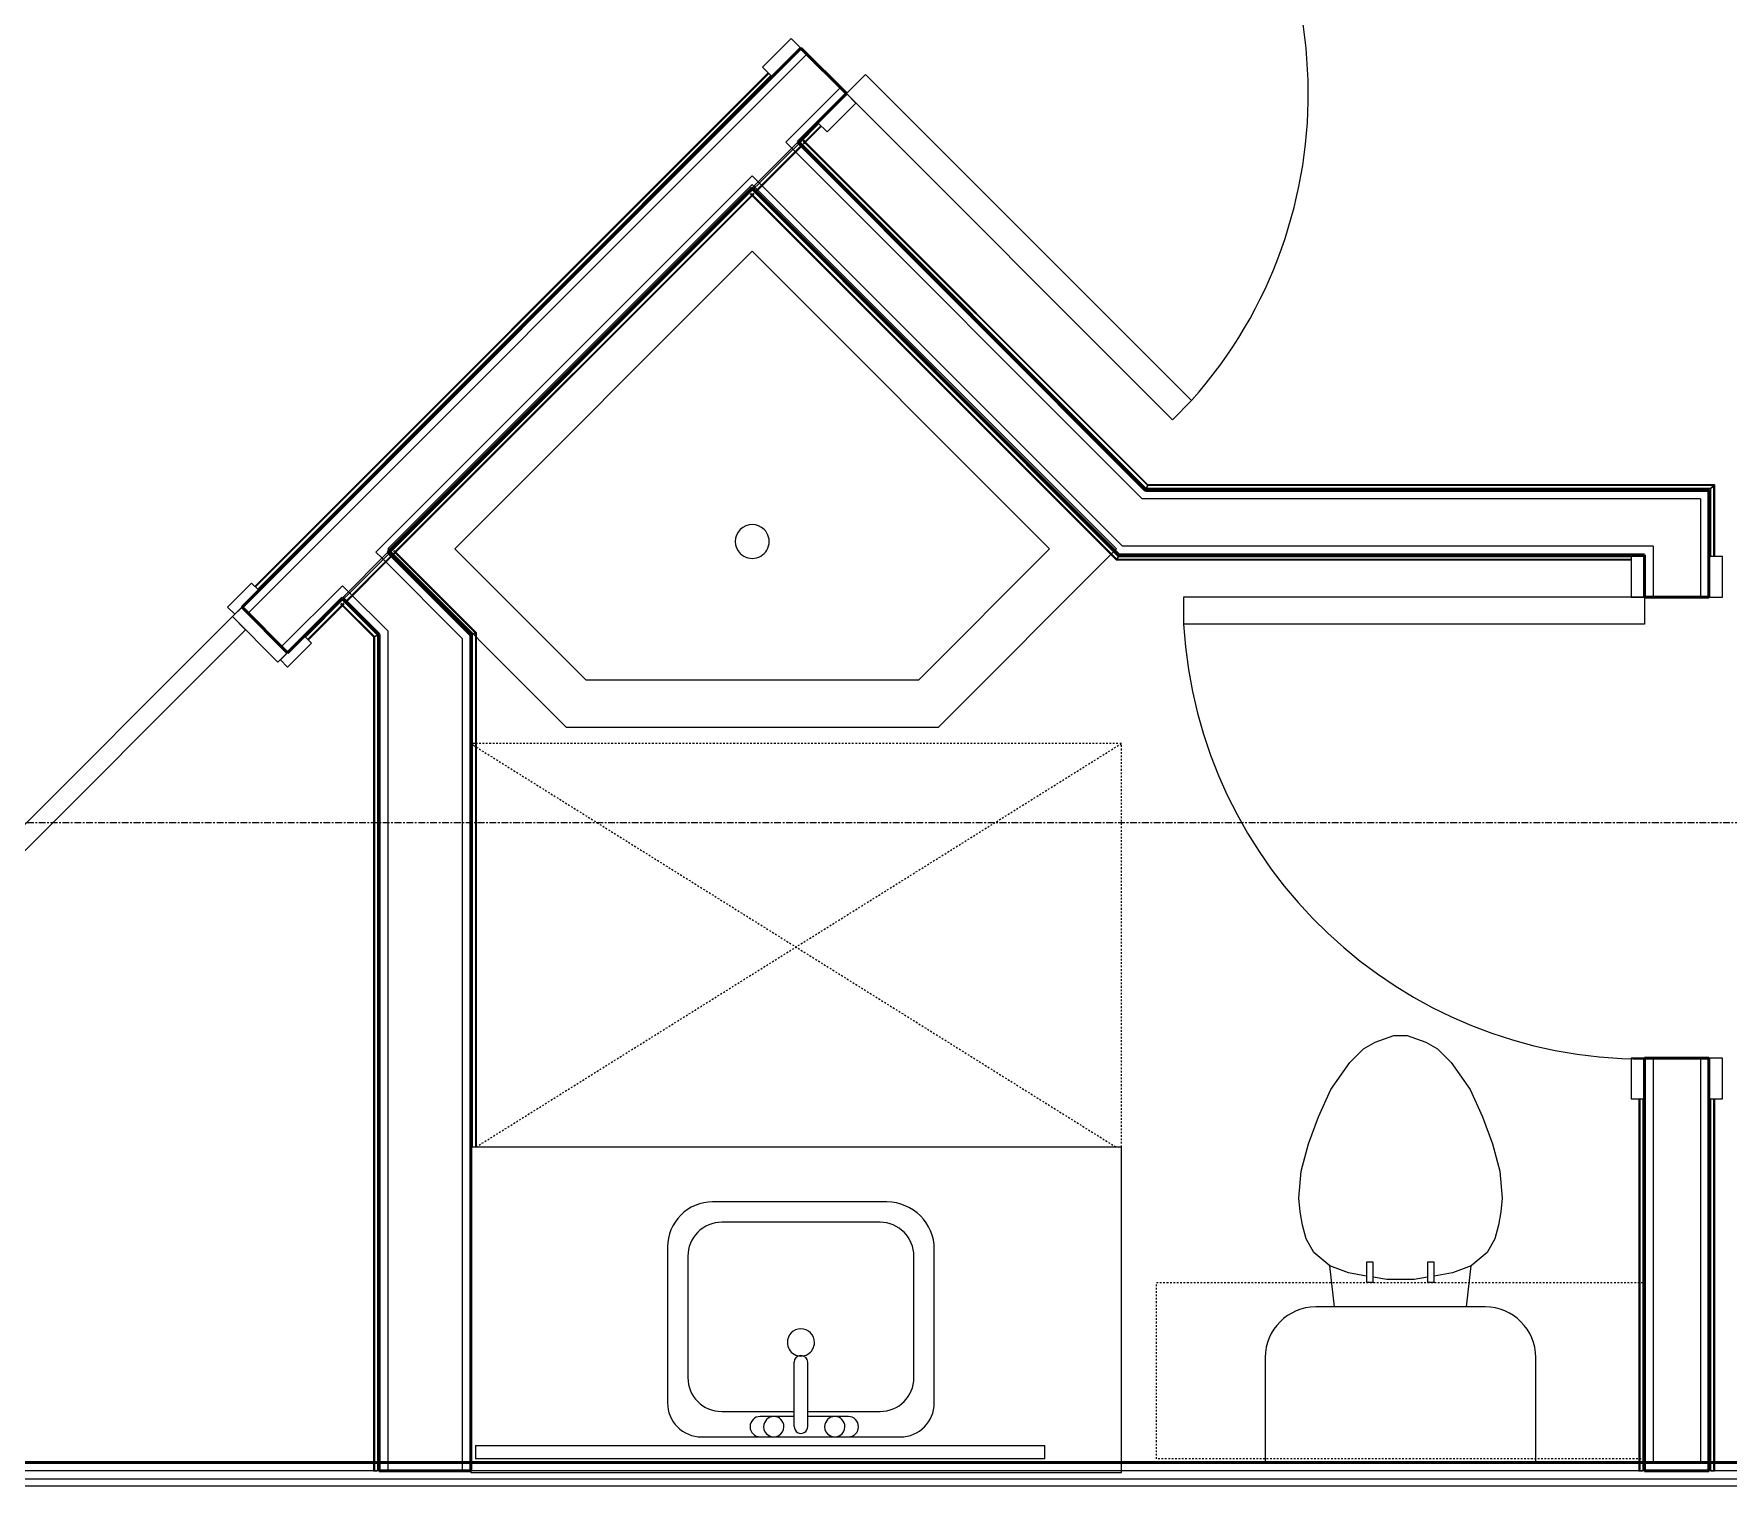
# Model space of a CAD drawing. Header units: inches. Extents: x -4218 to -1830, y 9767 to 12426.
# Drawn here: x -2391.1 to -2266.1, y 10418.3 to 10525.4 of the extents above; entities that cross this region are included whole.
import ezdxf

# ---------------------------------------------------------------- set-up
doc = ezdxf.new("R2010")
doc.units = ezdxf.units.IN
doc.header["$MEASUREMENT"] = 0
doc.linetypes.add('Dash', pattern=[0.25, 0.125, -0.125])
doc.linetypes.add('Grid Line 1_2_', pattern=[0.875, 0.5, -0.125, 0.125, -0.125])
for name, color, linetype, lineweight in [('0-1', 7, 'Continuous', 5), ('0-2', 253, 'Continuous', 9), ('A-DOOR-1', 7, 'Continuous', 9), ('A-DOOR-2', 50, 'Continuous', 20), ('A-DOOR-FRAM-1', 50, 'Continuous', 20), ('A-GENM-HDLN-1', 7, 'Dash', 9), ('A-GENM-HDLN-2', 252, 'Dash', 9), ('A-GENM-HDLN-3', 253, 'Dash', 9), ('A-WALL-1', 250, 'Continuous', 50), ('A-WALL-2', 10, 'Continuous', 13), ('A-WALL-3', 254, 'Continuous', 9), ('A-WALL-4', 253, 'Continuous', 9), ('A-WALL-5', 252, 'Continuous', 9), ('A-WALL-6', 7, 'Continuous', 9), ('I-WALL-1', 250, 'Continuous', 50), ('I-WALL-2', 254, 'Continuous', 9), ('I-WALL-3', 253, 'Continuous', 9), ('I-WALL-4', 252, 'Continuous', 9), ('P-SANR-FIXT-1', 7, 'Continuous', 9), ('P-SANR-FIXT-3', 252, 'Continuous', 9), ('Q-CASE-1', 252, 'Continuous', 9), ('Q-CASE-2', 7, 'Continuous', 9), ('Q-CASE-3', 253, 'Continuous', 9), ('Q-CASE-4', 7, 'Dash', 9), ('S-GRID-1', 1, 'Grid Line 1_2_', 9)]:
    doc.layers.add(name, color=color, linetype=linetype, lineweight=lineweight)

# ---------------------------------------------------------------- blocks, each defined once
blk = doc.blocks.new('Basic Wall _ INT - W4BØF - _5_8 GYP - 2X4 WOOD_BATT_ - 5_8 GYP_ - ___-2694539-BACKGROUND - 3RD FLOOR')
at = {"layer": 'A-WALL-3'}
for p, q in [((-2272.66, 10419.41), (-2272.6, 10419.41)), ((-2272.6, 10419.41), (-2272.45, 10419.41)), ((-2272.45, 10419.41), (-2272.39, 10419.41)), ((-2272.27, 10419.41), (-2272.25, 10419.41))]:
    blk.add_line(p, q, dxfattribs=at)
at = {"layer": 'A-WALL-4'}
for p, q in [((-2272.25, 10486.96), (-2272.27, 10486.94)), ((-2272.25, 10446.84), (-2272.25, 10449.84)), ((-2272.37, 10419.41), (-2272.66, 10419.41)), ((-2272.6, 10420.04), (-2272.6, 10419.41)), ((-2272.29, 10419.41), (-2272.37, 10419.41)), ((-2272.25, 10419.41), (-2272.29, 10419.41)), ((-2272.25, 10419.41), (-2272.25, 10420.04))]:
    blk.add_line(p, q, dxfattribs=at)
at = {"layer": 'A-WALL-5'}
for p, q in [((-2272.25, 10486.84), (-2272.25, 10486.96)), ((-2272.6, 10446.84), (-2272.6, 10420.04)), ((-2272.25, 10420.04), (-2272.25, 10446.84)), ((-2272.66, 10420.04), (-2272.66, 10419.41)), ((-2272.37, 10420.04), (-2272.37, 10419.41))]:
    blk.add_line(p, q, dxfattribs=at)
at = {"layer": 'A-WALL-6'}
for p, q in [((-2272.66, 10446.84), (-2272.66, 10420.04)), ((-2272.37, 10446.84), (-2272.37, 10420.04))]:
    blk.add_line(p, q, dxfattribs=at)
at = {"layer": 'A-WALL-6', "flags": 128}
blk.add_lwpolyline([(-2272.37, 10486.84), (-2272.36, 10486.85), (-2272.35, 10486.86), (-2272.33, 10486.88), (-2272.31, 10486.9), (-2272.29, 10486.92)], dxfattribs=at)
blk = doc.blocks.new('Basic Wall _ INT - W4BØF - _5_8 GYP - 2X4 WOOD_BATT_ - 5_8 GYP_ - ___-2694540-BACKGROUND - 3RD FLOOR')
at = {"layer": 'A-WALL-3'}
for p, q in [((-2267.5, 10419.41), (-2267.47, 10419.41)), ((-2267.36, 10419.41), (-2267.29, 10419.41)), ((-2267.29, 10419.41), (-2267.15, 10419.41)), ((-2267.15, 10419.41), (-2267.08, 10419.41))]:
    blk.add_line(p, q, dxfattribs=at)
at = {"layer": 'A-WALL-4'}
for p, q in [((-2267.29, 10491.91), (-2267.36, 10491.85)), ((-2267.15, 10492.06), (-2267.29, 10491.92)), ((-2267.08, 10492.12), (-2267.15, 10492.06)), ((-2267.47, 10491.73), (-2267.5, 10491.71)), ((-2267.5, 10446.84), (-2267.5, 10449.84)), ((-2267.5, 10419.41), (-2267.5, 10420.04)), ((-2267.45, 10419.41), (-2267.5, 10419.41)), ((-2267.37, 10419.41), (-2267.45, 10419.41)), ((-2267.08, 10419.41), (-2267.37, 10419.41)), ((-2267.15, 10420.04), (-2267.15, 10419.41))]:
    blk.add_line(p, q, dxfattribs=at)
at = {"layer": 'A-WALL-5'}
for p, q in [((-2267.15, 10492.06), (-2267.15, 10486.84)), ((-2267.5, 10486.84), (-2267.5, 10491.71)), ((-2267.5, 10420.04), (-2267.5, 10446.84)), ((-2267.15, 10446.84), (-2267.15, 10420.04)), ((-2267.37, 10419.41), (-2267.37, 10420.04)), ((-2267.08, 10420.04), (-2267.08, 10419.41))]:
    blk.add_line(p, q, dxfattribs=at)
at = {"layer": 'A-WALL-6'}
for p, q in [((-2267.37, 10486.84), (-2267.37, 10491.84)), ((-2267.08, 10492.12), (-2267.08, 10486.84)), ((-2267.37, 10420.04), (-2267.37, 10446.84)), ((-2267.08, 10446.84), (-2267.08, 10420.04))]:
    blk.add_line(p, q, dxfattribs=at)
at = {"layer": 'A-WALL-6', "flags": 128}
for points in [[(-2267.45, 10491.75), (-2267.43, 10491.78), (-2267.41, 10491.79), (-2267.4, 10491.81), (-2267.38, 10491.83), (-2267.37, 10491.83), (-2267.37, 10491.84)], [(-2267.37, 10491.84), (-2267.35, 10491.86), (-2267.29, 10491.91), (-2267.2, 10492.01), (-2267.08, 10492.12)]]:
    blk.add_lwpolyline(points, dxfattribs=at)
blk = doc.blocks.new('Basic Wall _ INT - W6BØF - _5_8 GYP - 2X6 WOOD_BATT_ - 5_8 GYP_ - ___-2696567-BACKGROUND - 3RD FLOOR')
at = {"layer": 'A-WALL-3'}
for p, q in [((-2366, 10419.41), (-2365.94, 10419.41)), ((-2365.94, 10419.41), (-2365.79, 10419.41)), ((-2365.79, 10419.41), (-2365.73, 10419.41)), ((-2365.61, 10419.41), (-2365.59, 10419.41))]:
    blk.add_line(p, q, dxfattribs=at)
at = {"layer": 'A-WALL-4'}
for p, q in [((-2365.94, 10480.93), (-2366, 10480.91)), ((-2365.79, 10480.99), (-2365.94, 10480.93)), ((-2365.73, 10481.02), (-2365.79, 10480.99)), ((-2365.59, 10481.08), (-2365.61, 10481.07)), ((-2365.71, 10419.41), (-2366, 10419.41)), ((-2365.94, 10420.04), (-2365.94, 10419.41)), ((-2365.63, 10419.41), (-2365.71, 10419.41)), ((-2365.59, 10419.41), (-2365.63, 10419.41)), ((-2365.59, 10419.41), (-2365.59, 10420.04))]:
    blk.add_line(p, q, dxfattribs=at)
at = {"layer": 'A-WALL-5'}
for p, q in [((-2365.94, 10480.93), (-2365.94, 10420.04)), ((-2365.59, 10420.04), (-2365.59, 10481.08)), ((-2366, 10420.04), (-2366, 10419.41)), ((-2365.71, 10420.04), (-2365.71, 10419.41))]:
    blk.add_line(p, q, dxfattribs=at)
at = {"layer": 'A-WALL-6'}
for p, q in [((-2366, 10480.91), (-2366, 10420.04)), ((-2365.71, 10481.03), (-2365.71, 10420.04)), ((-2365.63, 10481.06), (-2365.59, 10481.08))]:
    blk.add_line(p, q, dxfattribs=at)
at = {"layer": 'A-WALL-6', "flags": 128}
for points in [[(-2366, 10480.91), (-2365.88, 10480.95), (-2365.79, 10480.99), (-2365.73, 10481.02), (-2365.71, 10481.03)], [(-2365.71, 10481.03), (-2365.71, 10481.03), (-2365.7, 10481.03), (-2365.69, 10481.04), (-2365.67, 10481.04), (-2365.65, 10481.05), (-2365.63, 10481.06)]]:
    blk.add_lwpolyline(points, dxfattribs=at)
blk = doc.blocks.new('Basic Wall _ INT - W6BØF - _5_8 GYP - 2X6 WOOD_BATT_ - 5_8 GYP_ - ___-2696568-BACKGROUND - 3RD FLOOR')
at = {"layer": 'A-WALL-4'}
for p, q in [((-2358.82, 10481.05), (-2358.84, 10481.04)), ((-2358.64, 10481.13), (-2358.7, 10481.1)), ((-2358.49, 10481.19), (-2358.63, 10481.13)), ((-2358.43, 10481.22), (-2358.49, 10481.19))]:
    blk.add_line(p, q, dxfattribs=at)
at = {"layer": 'A-WALL-5'}
for p, q in [((-2358.84, 10443.29), (-2358.84, 10481.04)), ((-2358.49, 10481.19), (-2358.49, 10443.29))]:
    blk.add_line(p, q, dxfattribs=at)
at = {"layer": 'A-WALL-6'}
for p, q in [((-2358.84, 10481.04), (-2358.8, 10481.06)), ((-2358.71, 10443.29), (-2358.71, 10481.1)), ((-2358.43, 10481.22), (-2358.43, 10443.29))]:
    blk.add_line(p, q, dxfattribs=at)
at = {"layer": 'A-WALL-6', "flags": 128}
for points in [[(-2358.8, 10481.06), (-2358.77, 10481.07), (-2358.76, 10481.08), (-2358.74, 10481.09), (-2358.73, 10481.09), (-2358.72, 10481.09), (-2358.71, 10481.1)], [(-2358.71, 10481.1), (-2358.69, 10481.1), (-2358.64, 10481.13), (-2358.55, 10481.17), (-2358.43, 10481.22)]]:
    blk.add_lwpolyline(points, dxfattribs=at)
blk = doc.blocks.new('Basic Wall _ INT - W4BØF - _5_8 GYP - 2X4 WOOD_BATT_ - 5_8 GYP_ - ___-2694547-BACKGROUND - 3RD FLOOR')
at = {"layer": 'A-WALL-4'}
blk.add_line((-2336.6, 10522.2), (-2334.48, 10524.32), dxfattribs=at)
at = {"layer": 'A-WALL-5'}
for p, q in [((-2336.85, 10522.45), (-2374.71, 10484.59)), ((-2374.47, 10484.34), (-2336.6, 10522.2))]:
    blk.add_line(p, q, dxfattribs=at)
at = {"layer": 'A-WALL-6'}
for p, q in [((-2336.9, 10522.49), (-2374.76, 10484.63)), ((-2336.69, 10522.29), (-2374.55, 10484.43))]:
    blk.add_line(p, q, dxfattribs=at)
blk = doc.blocks.new('Basic Wall _ INT - W4BØF - _5_8 GYP - 2X4 WOOD_BATT_ - 5_8 GYP_ - ___-2694548-BACKGROUND - 3RD FLOOR')
at = {"layer": 'A-WALL-4'}
for p, q in [((-2333.25, 10518.84), (-2331.12, 10520.96)), ((-2338.07, 10514.02), (-2334.71, 10517.38)), ((-2334.46, 10517.13), (-2334.9, 10516.69)), ((-2334.26, 10517.34), (-2334.32, 10517.27)), ((-2334.17, 10517.42), (-2334.26, 10517.34)), ((-2334.91, 10516.69), (-2337.36, 10514.23)), ((-2338.03, 10513.56), (-2338.11, 10513.48)), ((-2337.97, 10513.63), (-2338.03, 10513.56)), ((-2337.38, 10514.21), (-2337.82, 10513.77)), ((-2368.3, 10483.79), (-2364.94, 10487.15)), ((-2364.71, 10486.88), (-2367.61, 10483.98)), ((-2364.49, 10487.1), (-2364.55, 10487.04)), ((-2364.4, 10487.19), (-2364.49, 10487.11)), ((-2368.27, 10483.32), (-2368.34, 10483.25)), ((-2368.2, 10483.39), (-2368.26, 10483.33)), ((-2367.65, 10483.94), (-2368.05, 10483.54))]:
    blk.add_line(p, q, dxfattribs=at)
at = {"layer": 'A-WALL-5'}
for p, q in [((-2334.71, 10517.38), (-2333.25, 10518.84)), ((-2333, 10518.59), (-2334.17, 10517.42)), ((-2337.53, 10514.38), (-2335.07, 10516.85)), ((-2335.06, 10516.85), (-2334.62, 10517.29)), ((-2334.42, 10517.08), (-2334.86, 10516.65)), ((-2334.21, 10517.29), (-2334.28, 10517.23)), ((-2334.13, 10517.38), (-2334.21, 10517.29)), ((-2334.86, 10516.64), (-2337.31, 10514.19)), ((-2337.98, 10513.93), (-2337.54, 10514.37)), ((-2364.94, 10487.15), (-2338.07, 10514.02)), ((-2338.11, 10513.48), (-2364.4, 10487.19)), ((-2337.99, 10513.52), (-2338.07, 10513.43)), ((-2337.92, 10513.58), (-2337.99, 10513.52)), ((-2337.34, 10514.17), (-2337.77, 10513.73)), ((-2364.67, 10486.83), (-2368.01, 10483.5)), ((-2367.77, 10484.14), (-2364.86, 10487.05)), ((-2364.44, 10487.06), (-2364.51, 10487)), ((-2364.36, 10487.14), (-2364.44, 10487.06)), ((-2371.11, 10480.98), (-2368.3, 10483.79)), ((-2368.34, 10483.25), (-2370.86, 10480.73)), ((-2368.23, 10483.28), (-2368.3, 10483.2)), ((-2368.16, 10483.35), (-2368.22, 10483.29)), ((-2368.21, 10483.7), (-2367.78, 10484.13))]:
    blk.add_line(p, q, dxfattribs=at)
at = {"layer": 'A-WALL-6'}
for p, q in [((-2334.62, 10517.29), (-2333.16, 10518.75)), ((-2332.95, 10518.55), (-2334.13, 10517.38)), ((-2364.86, 10487.05), (-2337.98, 10513.93)), ((-2338.07, 10513.43), (-2364.36, 10487.15)), ((-2370.98, 10480.93), (-2368.21, 10483.7)), ((-2368.3, 10483.2), (-2370.81, 10480.69))]:
    blk.add_line(p, q, dxfattribs=at)
blk = doc.blocks.new('Basic Wall _ INT - W4BØF - _5_8 GYP - 2X4 WOOD_BATT_ - 5_8 GYP_ - ___-2694550-BACKGROUND - 3RD FLOOR')
at = {"layer": 'A-WALL-3'}
for p, q in [((-2334.7, 10517.39), (-2334.71, 10517.38)), ((-2334.51, 10517.58), (-2334.57, 10517.52)), ((-2334.42, 10517.67), (-2334.46, 10517.62))]:
    blk.add_line(p, q, dxfattribs=at)
at = {"layer": 'A-WALL-4'}
for p, q in [((-2334.67, 10517.42), (-2334.62, 10517.46)), ((-2334.62, 10517.46), (-2334.42, 10517.67)), ((-2334.26, 10517.42), (-2334.32, 10517.48)), ((-2334.18, 10517.34), (-2334.26, 10517.42)), ((-2308.99, 10491.85), (-2308.96, 10491.91)), ((-2308.96, 10491.92), (-2308.9, 10492.06)), ((-2308.9, 10492.06), (-2308.88, 10492.12)), ((-2309.05, 10491.71), (-2309.04, 10491.73))]:
    blk.add_line(p, q, dxfattribs=at)
at = {"layer": 'A-WALL-5'}
for p, q in [((-2334.71, 10517.38), (-2334.68, 10517.41)), ((-2334.71, 10517.38), (-2309.05, 10491.71)), ((-2334.68, 10517.41), (-2334.67, 10517.42)), ((-2334.22, 10517.47), (-2334.28, 10517.53)), ((-2334.13, 10517.38), (-2334.21, 10517.46)), ((-2308.9, 10492.06), (-2334.18, 10517.34))]:
    blk.add_line(p, q, dxfattribs=at)
at = {"layer": 'A-WALL-6'}
for p, q in [((-2309, 10491.84), (-2334.62, 10517.46)), ((-2308.88, 10492.12), (-2334.13, 10517.38))]:
    blk.add_line(p, q, dxfattribs=at)
at = {"layer": 'A-WALL-6', "flags": 128}
for points in [[(-2309, 10491.84), (-2309, 10491.83), (-2309, 10491.83), (-2309.01, 10491.81), (-2309.01, 10491.79), (-2309.02, 10491.78), (-2309.03, 10491.75)], [(-2308.88, 10492.12), (-2308.93, 10492.01), (-2308.96, 10491.91), (-2308.99, 10491.86), (-2309, 10491.84)]]:
    blk.add_lwpolyline(points, dxfattribs=at)
blk = doc.blocks.new('Basic Wall _ INT - W4BØF - _5_8 GYP - 2X4 WOOD_BATT_ - 5_8 GYP_ - ___-2694549-BACKGROUND - 3RD FLOOR')
at = {"layer": 'A-WALL-3'}
for p, q in [((-2338.32, 10513.77), (-2338.36, 10513.72)), ((-2338.22, 10513.87), (-2338.28, 10513.81)), ((-2338.07, 10514.02), (-2338.09, 10514))]:
    blk.add_line(p, q, dxfattribs=at)
at = {"layer": 'A-WALL-4'}
for p, q in [((-2338.36, 10513.72), (-2338.16, 10513.93)), ((-2338.12, 10513.57), (-2338.18, 10513.63)), ((-2338.16, 10513.93), (-2338.12, 10513.97)), ((-2338.04, 10513.49), (-2338.11, 10513.56)), ((-2311.1, 10486.76), (-2311.07, 10486.82)), ((-2311.03, 10486.94), (-2311.02, 10486.96)), ((-2311.19, 10486.55), (-2311.16, 10486.61)), ((-2311.16, 10486.61), (-2311.1, 10486.76))]:
    blk.add_line(p, q, dxfattribs=at)
at = {"layer": 'A-WALL-5'}
for p, q in [((-2338.17, 10513.53), (-2338.22, 10513.58)), ((-2338.09, 10513.45), (-2338.16, 10513.52)), ((-2338.12, 10513.97), (-2338.1, 10513.99)), ((-2338.1, 10513.99), (-2338.07, 10514.02)), ((-2338.07, 10514.02), (-2311.02, 10486.96)), ((-2311.16, 10486.61), (-2338.03, 10513.48))]:
    blk.add_line(p, q, dxfattribs=at)
at = {"layer": 'A-WALL-6'}
for p, q in [((-2338.16, 10513.93), (-2311.07, 10486.84)), ((-2311.19, 10486.55), (-2338.07, 10513.43))]:
    blk.add_line(p, q, dxfattribs=at)
at = {"layer": 'A-WALL-6', "flags": 128}
for points in [[(-2311.07, 10486.84), (-2311.08, 10486.82), (-2311.1, 10486.76), (-2311.14, 10486.67), (-2311.19, 10486.55)], [(-2311.03, 10486.92), (-2311.04, 10486.9), (-2311.05, 10486.88), (-2311.06, 10486.86), (-2311.06, 10486.85), (-2311.07, 10486.84), (-2311.07, 10486.84)]]:
    blk.add_lwpolyline(points, dxfattribs=at)
blk = doc.blocks.new('Basic Wall _ INT - W4BØF - _5_8 GYP - 2X4 WOOD_BATT_ - 5_8 GYP_ - ___-2694551-BACKGROUND - 3RD FLOOR')
at = {"layer": 'A-WALL-4'}
for p, q in [((-2311.07, 10486.82), (-2311.1, 10486.76)), ((-2311.02, 10486.96), (-2311.03, 10486.94)), ((-2272.27, 10486.94), (-2272.25, 10486.96)), ((-2311.16, 10486.61), (-2311.19, 10486.55)), ((-2311.1, 10486.76), (-2311.16, 10486.61))]:
    blk.add_line(p, q, dxfattribs=at)
at = {"layer": 'A-WALL-5'}
for p, q in [((-2311.02, 10486.96), (-2272.25, 10486.96)), ((-2273.25, 10486.61), (-2311.16, 10486.61))]:
    blk.add_line(p, q, dxfattribs=at)
at = {"layer": 'A-WALL-6'}
for p, q in [((-2311.07, 10486.84), (-2273.25, 10486.84)), ((-2273.25, 10486.55), (-2311.19, 10486.55))]:
    blk.add_line(p, q, dxfattribs=at)
at = {"layer": 'A-WALL-6', "flags": 128}
for points in [[(-2311.19, 10486.55), (-2311.14, 10486.67), (-2311.1, 10486.76), (-2311.08, 10486.82), (-2311.07, 10486.84)], [(-2311.07, 10486.84), (-2311.07, 10486.84), (-2311.06, 10486.85), (-2311.06, 10486.86), (-2311.05, 10486.88), (-2311.04, 10486.9), (-2311.03, 10486.92)], [(-2272.29, 10486.92), (-2272.31, 10486.9), (-2272.33, 10486.88), (-2272.35, 10486.86), (-2272.36, 10486.85), (-2272.37, 10486.84)]]:
    blk.add_lwpolyline(points, dxfattribs=at)
blk = doc.blocks.new('Basic Wall _ INT - W4BØF - _5_8 GYP - 2X4 WOOD_BATT_ - 5_8 GYP_ - ___-2694552-BACKGROUND - 3RD FLOOR')
at = {"layer": 'A-WALL-4'}
for p, q in [((-2308.96, 10491.91), (-2308.99, 10491.85)), ((-2308.9, 10492.06), (-2308.96, 10491.92)), ((-2308.88, 10492.12), (-2308.9, 10492.06)), ((-2267.36, 10491.85), (-2267.29, 10491.91)), ((-2267.29, 10491.92), (-2267.15, 10492.06)), ((-2267.15, 10492.06), (-2267.08, 10492.12)), ((-2309.04, 10491.73), (-2309.05, 10491.71)), ((-2267.5, 10491.71), (-2267.47, 10491.73))]:
    blk.add_line(p, q, dxfattribs=at)
at = {"layer": 'A-WALL-5'}
for p, q in [((-2267.15, 10492.06), (-2308.9, 10492.06)), ((-2309.05, 10491.71), (-2267.5, 10491.71))]:
    blk.add_line(p, q, dxfattribs=at)
at = {"layer": 'A-WALL-6'}
for p, q in [((-2267.37, 10491.84), (-2309, 10491.84)), ((-2267.08, 10492.12), (-2308.88, 10492.12))]:
    blk.add_line(p, q, dxfattribs=at)
at = {"layer": 'A-WALL-6', "flags": 128}
for points in [[(-2309.03, 10491.75), (-2309.02, 10491.78), (-2309.01, 10491.79), (-2309.01, 10491.81), (-2309, 10491.83), (-2309, 10491.83), (-2309, 10491.84)], [(-2309, 10491.84), (-2308.99, 10491.86), (-2308.96, 10491.91), (-2308.93, 10492.01), (-2308.88, 10492.12)], [(-2267.37, 10491.84), (-2267.37, 10491.83), (-2267.38, 10491.83), (-2267.4, 10491.81), (-2267.41, 10491.79), (-2267.43, 10491.78), (-2267.45, 10491.75)], [(-2267.08, 10492.12), (-2267.2, 10492.01), (-2267.29, 10491.91), (-2267.35, 10491.86), (-2267.37, 10491.84)]]:
    blk.add_lwpolyline(points, dxfattribs=at)
blk = doc.blocks.new('SWING - SINGLE - FLUSH - 2-10 x 6-8 - PRIVACY-3199407-BACKGROUND - 3RD FLOOR')
at = {"layer": 'A-DOOR-1'}
blk.add_arc((17, 2.37), 34.07, 93.3657, 180, dxfattribs=at)
at = {"layer": 'A-DOOR-2'}
for p, q in [((15, 2.37), (15, 36.38)), ((17, 36.38), (15, 36.38)), ((17, 2.37), (17, 36.38)), ((17, 2.37), (15, 2.37))]:
    blk.add_line(p, q, dxfattribs=at)
at = {"layer": 'A-DOOR-FRAM-1'}
for p, q in [((-17, 3.37), (-20, 3.37)), ((-20, 3.37), (-20, 2.37)), ((-17, 2.37), (-17, 3.37)), ((20, 3.37), (17, 3.37)), ((17, 3.37), (17, 2.37)), ((20, 2.37), (20, 3.37)), ((-20, 2.37), (-17, 2.37)), ((17, 2.37), (20, 2.37)), ((-17, -2.38), (-20, -2.38)), ((-20, -2.38), (-20, -3.38)), ((-17, -3.38), (-17, -2.38)), ((20, -2.38), (17, -2.38)), ((17, -2.38), (17, -3.38)), ((20, -3.38), (20, -2.38)), ((-20, -3.38), (-17, -3.38)), ((17, -3.38), (20, -3.38))]:
    blk.add_line(p, q, dxfattribs=at)
blk = doc.blocks.new('SLIDING - FLUSH - 6-0 x 6-8-3203588-BACKGROUND - 3RD FLOOR')
at = {"layer": 'A-DOOR-1'}
for p, q in [((-38.75, 3.25), (-36.25, 3.25)), ((-38.75, 2.5), (-38.75, 3.25)), ((-36.25, 2.5), (-38.75, 2.5)), ((-36.25, 3.25), (-36.25, 2.5)), ((36.25, 3.25), (38.75, 3.25)), ((36.25, 2.5), (36.25, 3.25)), ((38.75, 2.5), (36.25, 2.5)), ((38.75, 3.25), (38.75, 2.5)), ((-38.75, -2.25), (-36.25, -2.25)), ((-38.75, -3), (-38.75, -2.25)), ((-36.25, -2.25), (-36.25, -3)), ((36.25, -2.25), (38.75, -2.25)), ((36.25, -3), (36.25, -2.25)), ((38.75, -2.25), (38.75, -3)), ((-36.25, -3), (-38.75, -3)), ((38.75, -3), (36.25, -3))]:
    blk.add_line(p, q, dxfattribs=at)
at = {"layer": 'A-DOOR-2'}
for p, q in [((-1, -0.875), (-1, 0.5)), ((-1, 0.5), (36, 0.5)), ((36, 0.5), (36, -0.875)), ((-36, -2.25), (-36, -0.875)), ((-36, -0.875), (1, -0.875)), ((36, -0.875), (-1, -0.875)), ((1, -0.875), (1, -2.25)), ((1, -2.25), (-36, -2.25))]:
    blk.add_line(p, q, dxfattribs=at)
at = {"layer": 'A-DOOR-FRAM-1'}
for p, q in [((-37, -2.25), (-37, 2.5)), ((-37, 2.5), (-36, 2.5)), ((-36, 2.5), (-36, -2.25)), ((36, 2.5), (37, 2.5)), ((36, -2.25), (36, 2.5)), ((37, 2.5), (37, -2.25)), ((-36, -2.25), (-37, -2.25)), ((37, -2.25), (36, -2.25))]:
    blk.add_line(p, q, dxfattribs=at)
blk = doc.blocks.new('Basic Wall _ INT - W4BØF - _5_8 GYP - 2X4 WOOD_BATT_ - 5_8 GYP_ - ___-2694553-BACKGROUND - 3RD FLOOR')
at = {"layer": 'A-WALL-3'}
for p, q in [((-2368.55, 10483.54), (-2368.59, 10483.5)), ((-2368.45, 10483.64), (-2368.51, 10483.58)), ((-2368.3, 10483.79), (-2368.32, 10483.77))]:
    blk.add_line(p, q, dxfattribs=at)
at = {"layer": 'A-WALL-4'}
for p, q in [((-2368.59, 10483.5), (-2368.39, 10483.7)), ((-2368.4, 10483.39), (-2368.34, 10483.33)), ((-2368.39, 10483.7), (-2368.35, 10483.74)), ((-2368.33, 10483.32), (-2368.26, 10483.25)), ((-2366, 10480.91), (-2365.94, 10480.93)), ((-2365.94, 10480.93), (-2365.79, 10480.99)), ((-2365.79, 10480.99), (-2365.73, 10481.02)), ((-2365.61, 10481.07), (-2365.59, 10481.08))]:
    blk.add_line(p, q, dxfattribs=at)
at = {"layer": 'A-WALL-5'}
for p, q in [((-2368.44, 10483.35), (-2368.38, 10483.29)), ((-2368.38, 10483.28), (-2368.3, 10483.2)), ((-2368.35, 10483.74), (-2368.33, 10483.76)), ((-2368.33, 10483.76), (-2368.3, 10483.79)), ((-2365.59, 10481.08), (-2368.3, 10483.79)), ((-2368.26, 10483.25), (-2365.94, 10480.93))]:
    blk.add_line(p, q, dxfattribs=at)
at = {"layer": 'A-WALL-6'}
for p, q in [((-2368.39, 10483.7), (-2365.71, 10481.03)), ((-2368.3, 10483.2), (-2366, 10480.91)), ((-2365.59, 10481.08), (-2365.63, 10481.06))]:
    blk.add_line(p, q, dxfattribs=at)
at = {"layer": 'A-WALL-6', "flags": 128}
for points in [[(-2365.71, 10481.03), (-2365.73, 10481.02), (-2365.79, 10480.99), (-2365.88, 10480.95), (-2366, 10480.91)], [(-2365.63, 10481.06), (-2365.65, 10481.05), (-2365.67, 10481.04), (-2365.69, 10481.04), (-2365.7, 10481.03), (-2365.71, 10481.03), (-2365.71, 10481.03)]]:
    blk.add_lwpolyline(points, dxfattribs=at)
blk = doc.blocks.new('Basic Wall _ INT - W4BØF - _5_8 GYP - 2X4 WOOD_BATT_ - 5_8 GYP_ - ___-2694554-BACKGROUND - 3RD FLOOR')
at = {"layer": 'A-WALL-3'}
for p, q in [((-2364.92, 10487.16), (-2364.94, 10487.15)), ((-2364.74, 10487.35), (-2364.8, 10487.29)), ((-2364.65, 10487.44), (-2364.69, 10487.4))]:
    blk.add_line(p, q, dxfattribs=at)
at = {"layer": 'A-WALL-4'}
for p, q in [((-2364.9, 10487.19), (-2364.85, 10487.24)), ((-2364.85, 10487.24), (-2364.65, 10487.44)), ((-2364.54, 10487.24), (-2364.49, 10487.19)), ((-2364.47, 10487.17), (-2364.4, 10487.1)), ((-2358.84, 10481.04), (-2358.82, 10481.05)), ((-2358.7, 10481.1), (-2358.64, 10481.13)), ((-2358.63, 10481.13), (-2358.49, 10481.19)), ((-2358.49, 10481.19), (-2358.43, 10481.22))]:
    blk.add_line(p, q, dxfattribs=at)
at = {"layer": 'A-WALL-5'}
for p, q in [((-2364.94, 10487.15), (-2364.91, 10487.18)), ((-2358.84, 10481.04), (-2364.94, 10487.15)), ((-2364.91, 10487.18), (-2364.9, 10487.19)), ((-2364.49, 10487.28), (-2364.44, 10487.23)), ((-2364.43, 10487.22), (-2364.36, 10487.15)), ((-2364.4, 10487.1), (-2358.49, 10481.19))]:
    blk.add_line(p, q, dxfattribs=at)
at = {"layer": 'A-WALL-6'}
for p, q in [((-2358.71, 10481.1), (-2364.85, 10487.24)), ((-2364.36, 10487.15), (-2358.43, 10481.22)), ((-2358.8, 10481.06), (-2358.84, 10481.04))]:
    blk.add_line(p, q, dxfattribs=at)
at = {"layer": 'A-WALL-6', "flags": 128}
for points in [[(-2358.71, 10481.1), (-2358.72, 10481.09), (-2358.73, 10481.09), (-2358.74, 10481.09), (-2358.76, 10481.08), (-2358.77, 10481.07), (-2358.8, 10481.06)], [(-2358.43, 10481.22), (-2358.55, 10481.17), (-2358.64, 10481.13), (-2358.69, 10481.1), (-2358.71, 10481.1)]]:
    blk.add_lwpolyline(points, dxfattribs=at)
blk = doc.blocks.new('M_Sink Vanity-Square - 500 x 440mm-V18-BACKGROUND - 3RD FLOOR')
at = {"layer": 'P-SANR-FIXT-1'}
for p, q in [((7.96, 7.09), (-6.72, 7.09)), ((3.62, 7.09), (-2.88, 7.09)), ((0.12, 6.33), (0.12, 1.59)), ((1.12, 6.33), (1.12, 1.59)), ((0.12, 5.22), (-5.22, 5.22)), ((-2.88, 5.59), (0.12, 5.59)), ((1.12, 5.59), (3.62, 5.59)), ((6.46, 5.22), (1.12, 5.22)), ((-9.22, 4.59), (-9.22, -6.73)), ((10.46, -6.91), (10.46, 4.59)), ((-7.72, 2.72), (-7.72, -6.23)), ((8.96, -6.23), (8.96, 2.72)), ((-5.22, -8.73), (6.46, -8.73)), ((-5.72, -10.23), (7.14, -10.23))]:
    blk.add_line(p, q, dxfattribs=at)
for centre, radius, start, end in [((-6.72, 4.59), 2.5, 90, 180), ((-2.88, 6.34), 0.75, 90, 270), ((-1.88, 6.34), 0.75, 360, 180), ((-1.88, 6.34), 0.75, 180, 0), ((0.62, 6.33), 0.5, 360, 180), ((2.62, 6.34), 0.75, 360, 180), ((2.62, 6.34), 0.75, 180, 360), ((3.62, 6.34), 0.75, 270, 90), ((7.96, 4.59), 2.5, 360, 90), ((-5.22, 2.72), 2.5, 90, 180), ((6.46, 2.72), 2.5, 0, 90), ((0.62, 1.59), 0.5, 180, 0), ((0.62, 0.13), 1, 360, 180), ((0.62, 0.13), 1, 180, 0), ((-5.22, -6.23), 2.5, 180, 270), ((6.46, -6.23), 2.5, 270, 0), ((-5.72, -6.73), 3.5, 180, 270), ((7.14, -6.91), 3.32, 270, 0)]:
    blk.add_arc(centre, radius, start, end, dxfattribs=at)
blk = doc.blocks.new('Bath Vanity - Bath Vanity 48_-2551079-BACKGROUND - 3RD FLOOR')
at = {"layer": 'Q-CASE-1'}
for p, q in [((24.74, 0), (-23.26, 0)), ((-23.26, 0), (-23.26, -0.75)), ((24.74, -0.13), (24.74, 0)), ((24.74, -24), (24.74, -0.75))]:
    blk.add_line(p, q, dxfattribs=at)
at = {"layer": 'Q-CASE-2'}
for p, q in [((-23.26, -0.75), (-23.26, -24)), ((-23.26, -24), (24.74, -24))]:
    blk.add_line(p, q, dxfattribs=at)
at = {"layer": 'Q-CASE-3'}
blk.add_line((24.74, -0.75), (24.74, -0.13), dxfattribs=at)
blk = doc.blocks.new('Shower Base-Corner - 38_ x 38_-1684436-BACKGROUND - 3RD FLOOR')
at = {"layer": 'P-SANR-FIXT-1'}
for p, q in [((0.18, 38), (18.62, 38)), ((18.62, 38), (38, 18.62)), ((3.49, 34.51), (17.18, 34.51)), ((3.49, 3.49), (3.49, 34.51)), ((17.18, 34.51), (34.51, 17.18)), ((38, 18.62), (38, 0.18)), ((34.51, 17.18), (34.51, 3.49)), ((34.51, 3.49), (3.49, 3.49))]:
    blk.add_line(p, q, dxfattribs=at)
for start, end in [(360, 180), (180, 0)]:
    blk.add_arc((18.62, 18.62), 1.25, start, end, dxfattribs=at)
at = {"layer": 'P-SANR-FIXT-3'}
for p, q in [((0, 38), (0.18, 38)), ((0, 0), (0, 38)), ((38, 0.18), (38, 0)), ((38, 0), (0, 0))]:
    blk.add_line(p, q, dxfattribs=at)
blk = doc.blocks.new('Toilet-Domestic-3D - Toilet-Domestic-3D-V19-BACKGROUND - 3RD FLOOR')
at = {"layer": 'P-SANR-FIXT-1'}
for p, q in [((-2.74, 11), (-1.87, 11.5)), ((-1.87, 11.5), (-0.5, 12)), ((-0.5, 12), (0.5, 12)), ((0.5, 12), (1.87, 11.5)), ((1.87, 11.5), (2.74, 11)), ((-5.13, 8), (-3.74, 10)), ((-3.74, 10), (-2.74, 11)), ((2.74, 11), (3.74, 10)), ((3.74, 10), (5.13, 8)), ((-6.06, 6), (-5.13, 8)), ((5.13, 8), (6.06, 6)), ((-6.79, 4), (-6.06, 6)), ((6.06, 6), (6.79, 4)), ((-7.33, 1.99), (-6.79, 4)), ((6.79, 4), (7.33, 1.99)), ((-7.5, 0), (-7.33, 1.99)), ((7.33, 1.99), (7.5, 0)), ((-7.41, -1), (-7.5, 0)), ((-7.24, -2), (-7.41, -1)), ((7.41, -1), (7.24, -2)), ((7.5, 0), (7.41, -1)), ((-6.97, -3), (-7.24, -2)), ((7.24, -2), (6.97, -3)), ((-6.4, -4), (-6.97, -3)), ((6.97, -3), (6.4, -4)), ((-5.21, -5), (-6.4, -4)), ((6.4, -4), (5.21, -5)), ((-3.84, -5.5), (-5.21, -5)), ((-4.86, -8.02), (-5.21, -5)), ((-2.5, -5.74), (-3.84, -5.5)), ((-1, -6), (-2.01, -5.82)), ((1, -6), (-1, -6)), ((2, -5.82), (1, -6)), ((3.84, -5.5), (2.49, -5.74)), ((5.21, -5), (3.84, -5.5)), ((4.86, -8.02), (5.21, -5)), ((6.25, -8.02), (-6.25, -8.02)), ((-9.98, -11.75), (-9.98, -19.48)), ((9.98, -19.48), (9.98, -11.75))]:
    blk.add_line(p, q, dxfattribs=at)
for centre, start, end in [((-6.25, -11.75), 90, 180), ((6.25, -11.75), 0, 90)]:
    blk.add_arc(centre, 3.73, start, end, dxfattribs=at)
at = {"layer": 'P-SANR-FIXT-3'}
blk.add_line((-9.98, -19.48), (9.98, -19.48), dxfattribs=at)
blk = doc.blocks.new('ADA Clearances - 30_x48_-V20-BACKGROUND - 3RD FLOOR')
at = {"layer": 'A-GENM-HDLN-1'}
for p, q in [((14.74, -23.59), (-15, 24)), ((14.75, 24), (-15, 24)), ((-15, 24), (-15, -23.59)), ((-14.74, -23.59), (14.75, 23.6))]:
    blk.add_line(p, q, dxfattribs=at)
at = {"layer": 'A-GENM-HDLN-2'}
for p, q in [((-15, -23.59), (-15, -23.69)), ((-15, -23.71), (-15, -23.79)), ((-14.87, -23.79), (-14.82, -23.71)), ((-14.81, -23.69), (-14.74, -23.59)), ((-15, -23.8), (-15, -23.85)), ((-14.9, -23.85), (-14.87, -23.8))]:
    blk.add_line(p, q, dxfattribs=at)
at = {"layer": 'A-GENM-HDLN-3'}
blk.add_line((-15, -24), (14.75, -24), dxfattribs=at)
blk = doc.blocks.new('300 Series Wall Hung Cabinet_326 - 36_-2909953-BACKGROUND - 3RD FLOOR')
at = {"layer": 'Q-CASE-2'}
for p, q in [((-2.01, 14.69), (-2.5, 14.69)), ((-2.5, 14.69), (-2.5, 13.19)), ((-2.01, 13.19), (-2.01, 14.69)), ((2.49, 14.69), (2, 14.69)), ((2, 14.69), (2, 13.19)), ((2.49, 13.19), (2.49, 14.69)), ((-2.01, 13.19), (-2.5, 13.19)), ((2.49, 13.19), (2, 13.19))]:
    blk.add_line(p, q, dxfattribs=at)
at = {"layer": 'Q-CASE-4'}
for p, q in [((-18, 0.19), (-18, 13.19)), ((-18, 13.19), (18, 13.19)), ((18, 13.19), (18, 0.19)), ((18, 0.19), (-18, 0.19))]:
    blk.add_line(p, q, dxfattribs=at)
blk = doc.blocks.new('BATHROOM MIRROR - BATHROOM MIRROR 42_-2844766-BACKGROUND - 3RD FLOOR')
at = {"layer": 'Q-CASE-2'}
for p, q in [((-20.26, -23), (21.74, -23)), ((-20.26, -23), (-20.26, -24)), ((21.74, -24), (21.74, -23)), ((21.74, -24), (-20.26, -24))]:
    blk.add_line(p, q, dxfattribs=at)
blk = doc.blocks.new('CTR - 1st Phase - Unit Layouts_rvt-1-BACKGROUND - 3RD FLOOR')
at = {"layer": 'A-WALL-1'}
for p, q in [((-2334.48, 10524.32), (-2375.7, 10483.1)), ((-2331.12, 10520.96), (-2334.48, 10524.32)), ((-2334.71, 10517.38), (-2331.12, 10520.96)), ((-2309.05, 10491.71), (-2334.71, 10517.38)), ((-2364.94, 10487.15), (-2338.07, 10514.02)), ((-2338.07, 10514.02), (-2311.02, 10486.96)), ((-2267.5, 10491.71), (-2309.05, 10491.71)), ((-2267.5, 10491.09), (-2267.5, 10491.71)), ((-2267.5, 10486.96), (-2267.5, 10491.09)), ((-2358.84, 10481.04), (-2364.94, 10487.15)), ((-2311.02, 10486.96), (-2310.13, 10486.96)), ((-2310.13, 10486.96), (-2304.3, 10486.96)), ((-2304.3, 10486.96), (-2272.25, 10486.96)), ((-2272.25, 10486.96), (-2272.25, 10483.84)), ((-2267.5, 10483.84), (-2267.5, 10486.96)), ((-2375.7, 10483.1), (-2372.34, 10479.74)), ((-2372.34, 10479.74), (-2368.3, 10483.79)), ((-2368.3, 10483.79), (-2365.59, 10481.08)), ((-2272.25, 10483.84), (-2267.5, 10483.84)), ((-2365.59, 10481.08), (-2365.59, 10419.41)), ((-2358.84, 10480.16), (-2358.84, 10481.04)), ((-2358.84, 10474.33), (-2358.84, 10480.16)), ((-2358.84, 10419.41), (-2358.84, 10474.33)), ((-2267.5, 10449.84), (-2272.25, 10449.84)), ((-2272.25, 10449.84), (-2272.25, 10419.41)), ((-2267.5, 10419.41), (-2267.5, 10449.84)), ((-2365.59, 10419.41), (-2358.84, 10419.41)), ((-2272.25, 10419.41), (-2271.62, 10419.41)), ((-2271.62, 10419.41), (-2268.12, 10419.41)), ((-2268.12, 10419.41), (-2267.5, 10419.41))]:
    blk.add_line(p, q, dxfattribs=at)
at = {"layer": 'A-WALL-2'}
for p, q in [((-2334.04, 10523.88), (-2375.26, 10482.66)), ((-2331.57, 10521.41), (-2335.6, 10517.38)), ((-2335.6, 10517.38), (-2335.15, 10516.93)), ((-2309.31, 10491.09), (-2335.15, 10516.93)), ((-2338.07, 10514.9), (-2365.83, 10487.15)), ((-2338.07, 10514.9), (-2337.63, 10514.46)), ((-2310.76, 10487.59), (-2337.63, 10514.46)), ((-2308.42, 10491.09), (-2309.31, 10491.09)), ((-2268.12, 10491.09), (-2308.42, 10491.09)), ((-2268.12, 10491.09), (-2268.12, 10487.59)), ((-2365.83, 10487.15), (-2365.38, 10486.7)), ((-2305.81, 10487.59), (-2310.76, 10487.59)), ((-2304.92, 10487.59), (-2305.81, 10487.59)), ((-2271.62, 10487.59), (-2304.92, 10487.59)), ((-2271.62, 10487.59), (-2271.62, 10486.96)), ((-2271.62, 10486.96), (-2271.62, 10483.84)), ((-2268.12, 10487.59), (-2268.12, 10486.96)), ((-2268.12, 10486.96), (-2268.12, 10483.84)), ((-2365.38, 10486.7), (-2359.46, 10480.79)), ((-2368.3, 10484.67), (-2372.79, 10480.19)), ((-2368.3, 10484.67), (-2367.86, 10484.23)), ((-2367.86, 10484.23), (-2364.96, 10481.34)), ((-2364.96, 10481.34), (-2364.96, 10480.45)), ((-2359.46, 10480.79), (-2359.46, 10475.84)), ((-2364.96, 10480.45), (-2364.96, 10419.41)), ((-2359.46, 10475.84), (-2359.46, 10474.95)), ((-2359.46, 10474.95), (-2359.46, 10419.41)), ((-2271.62, 10449.84), (-2271.62, 10420.04)), ((-2268.12, 10449.84), (-2268.12, 10420.04)), ((-2271.62, 10420.04), (-2268.12, 10420.04))]:
    blk.add_line(p, q, dxfattribs=at)
at = {"layer": 'A-WALL-3'}
for p, q in [((-2334.48, 10524.32), (-2336.6, 10522.2)), ((-2333.25, 10518.84), (-2331.12, 10520.96)), ((-2334.57, 10517.52), (-2334.42, 10517.67)), ((-2334.51, 10517.17), (-2334.57, 10517.23)), ((-2334.43, 10517.09), (-2334.5, 10517.17)), ((-2338.36, 10513.72), (-2338.21, 10513.87)), ((-2337.93, 10513.87), (-2337.87, 10513.82)), ((-2337.86, 10513.81), (-2337.79, 10513.74)), ((-2364.8, 10487.29), (-2364.65, 10487.44)), ((-2364.73, 10486.94), (-2364.79, 10486.99)), ((-2364.65, 10486.85), (-2364.72, 10486.92)), ((-2368.59, 10483.5), (-2368.44, 10483.64)), ((-2368.15, 10483.64), (-2368.09, 10483.58)), ((-2368.08, 10483.57), (-2368.01, 10483.5)), ((-2272.25, 10449.84), (-2272.25, 10446.84)), ((-2267.5, 10446.84), (-2267.5, 10449.84)), ((-2365.59, 10420.04), (-2365.59, 10419.41)), ((-2358.84, 10419.41), (-2365.59, 10419.41)), ((-2272.25, 10420.04), (-2272.25, 10419.41)), ((-2267.5, 10419.41), (-2272.25, 10419.41)), ((-2267.5, 10419.41), (-2267.5, 10420.04))]:
    blk.add_line(p, q, dxfattribs=at)
at = {"layer": 'A-WALL-4'}
for p, q in [((-2336.6, 10522.2), (-2374.47, 10484.34)), ((-2334.42, 10517.67), (-2333.25, 10518.84)), ((-2309.05, 10491.71), (-2334.43, 10517.09)), ((-2364.65, 10487.44), (-2338.36, 10513.72)), ((-2337.78, 10513.72), (-2311.02, 10486.96)), ((-2267.5, 10491.71), (-2309.05, 10491.71)), ((-2267.5, 10491.71), (-2267.5, 10486.96)), ((-2358.84, 10481.04), (-2364.65, 10486.85)), ((-2304.3, 10486.96), (-2311.02, 10486.96)), ((-2304.3, 10486.96), (-2272.25, 10486.96)), ((-2272.25, 10486.96), (-2272.25, 10486.84)), ((-2267.5, 10486.84), (-2267.5, 10486.96)), ((-2372.34, 10479.74), (-2375.7, 10483.1)), ((-2371.11, 10480.98), (-2368.59, 10483.5)), ((-2368.01, 10483.5), (-2365.59, 10481.08)), ((-2365.59, 10481.08), (-2365.59, 10420.04)), ((-2358.84, 10481.04), (-2358.84, 10474.33)), ((-2358.84, 10443.29), (-2358.84, 10474.33)), ((-2272.25, 10446.84), (-2272.25, 10420.04)), ((-2267.5, 10420.04), (-2267.5, 10446.84))]:
    blk.add_line(p, q, dxfattribs=at)
at = {"layer": 'A-WALL-5'}
for p, q in [((-2334.48, 10524.32), (-2331.12, 10520.96)), ((-2267.5, 10483.84), (-2272.25, 10483.84)), ((-2272.25, 10449.84), (-2267.5, 10449.84))]:
    blk.add_line(p, q, dxfattribs=at)
at = {"layer": '0-2'}
for name, p in [('Basic Wall _ INT - W4BØF - _5_8 GYP - 2X4 WOOD_BATT_ - 5_8 GYP_ - ___-2694547-BACKGROUND - 3RD FLOOR', (0, 0)), ('Basic Wall _ INT - W4BØF - _5_8 GYP - 2X4 WOOD_BATT_ - 5_8 GYP_ - ___-2694548-BACKGROUND - 3RD FLOOR', (0, 0)), ('Basic Wall _ INT - W4BØF - _5_8 GYP - 2X4 WOOD_BATT_ - 5_8 GYP_ - ___-2694550-BACKGROUND - 3RD FLOOR', (0, 0)), ('Basic Wall _ INT - W4BØF - _5_8 GYP - 2X4 WOOD_BATT_ - 5_8 GYP_ - ___-2694549-BACKGROUND - 3RD FLOOR', (0, 0)), ('Basic Wall _ INT - W4BØF - _5_8 GYP - 2X4 WOOD_BATT_ - 5_8 GYP_ - ___-2694552-BACKGROUND - 3RD FLOOR', (0, 0)), ('Basic Wall _ INT - W4BØF - _5_8 GYP - 2X4 WOOD_BATT_ - 5_8 GYP_ - ___-2694540-BACKGROUND - 3RD FLOOR', (0, 0)), ('Basic Wall _ INT - W4BØF - _5_8 GYP - 2X4 WOOD_BATT_ - 5_8 GYP_ - ___-2694554-BACKGROUND - 3RD FLOOR', (0, 0)), ('Basic Wall _ INT - W4BØF - _5_8 GYP - 2X4 WOOD_BATT_ - 5_8 GYP_ - ___-2694551-BACKGROUND - 3RD FLOOR', (0, 0)), ('Basic Wall _ INT - W4BØF - _5_8 GYP - 2X4 WOOD_BATT_ - 5_8 GYP_ - ___-2694539-BACKGROUND - 3RD FLOOR', (0, 0)), ('Basic Wall _ INT - W4BØF - _5_8 GYP - 2X4 WOOD_BATT_ - 5_8 GYP_ - ___-2694553-BACKGROUND - 3RD FLOOR', (0, 0)), ('Basic Wall _ INT - W6BØF - _5_8 GYP - 2X6 WOOD_BATT_ - 5_8 GYP_ - ___-2696567-BACKGROUND - 3RD FLOOR', (0, 0)), ('Basic Wall _ INT - W6BØF - _5_8 GYP - 2X6 WOOD_BATT_ - 5_8 GYP_ - ___-2696568-BACKGROUND - 3RD FLOOR', (0, 0)), ('Toilet-Domestic-3D - Toilet-Domestic-3D-V19-BACKGROUND - 3RD FLOOR', (-2290.25, 10439.52)), ('300 Series Wall Hung Cabinet_326 - 36_-2909953-BACKGROUND - 3RD FLOOR', (-2290.25, 10420.1)), ('BATHROOM MIRROR - BATHROOM MIRROR 42_-2844766-BACKGROUND - 3RD FLOOR', (-2338.22, 10444.29))]:
    blk.add_blockref(name, p, dxfattribs=at)
for name, p, rotation in [('SWING - SINGLE - FLUSH - 2-10 x 6-8 - PRIVACY-3199407-BACKGROUND - 3RD FLOOR', (-2320.78, 10534.66), 225.000000000065), ('Shower Base-Corner - 38_ x 38_-1684436-BACKGROUND - 3RD FLOOR', (-2338.07, 10514.27), 224.9999999999679), ('SWING - SINGLE - FLUSH - 2-10 x 6-8 - PRIVACY-3199407-BACKGROUND - 3RD FLOOR', (-2269.87, 10466.84), 90.00000000017671), ('SLIDING - FLUSH - 6-0 x 6-8-3203588-BACKGROUND - 3RD FLOOR', (-2400.28, 10455.35), 225.000000000065), ('ADA Clearances - 30_x48_-V20-BACKGROUND - 3RD FLOOR', (-2334.84, 10458.04), 269.9999999999661), ('Bath Vanity - Bath Vanity 48_-2551079-BACKGROUND - 3RD FLOOR', (-2334.1, 10419.29), 180), ('M_Sink Vanity-Square - 500 x 440mm-V18-BACKGROUND - 3RD FLOOR', (-2333.86, 10429.01), 180)]:
    blk.add_blockref(name, p, dxfattribs=dict(at, rotation=rotation))
blk = doc.blocks.new('CTR - 1st Phase - Common Walls_rvt-1-BACKGROUND - 3RD FLOOR')
at = {"layer": 'A-WALL-2'}
for p, q in [((-2076.17, 10419.41), (-2436.39, 10419.41)), ((-2076.17, 10418.79), (-2435.76, 10418.79)), ((-2076.17, 10418.29), (-2435.26, 10418.29))]:
    blk.add_line(p, q, dxfattribs=at)
at = {"layer": 'I-WALL-1'}
blk.add_line((-2076.17, 10420.04), (-2437.01, 10420.04), dxfattribs=at)
at = {"layer": 'I-WALL-2'}
blk.add_line((-2268.12, 10420.04), (-2271.62, 10420.04), dxfattribs=at)
at = {"layer": 'I-WALL-3'}
for p, q in [((-2365.88, 10420.04), (-2366, 10420.04)), ((-2365.79, 10420.04), (-2365.88, 10420.04)), ((-2365.73, 10420.04), (-2365.79, 10420.04)), ((-2359.46, 10420.04), (-2365.59, 10420.04)), ((-2358.84, 10420.04), (-2359.46, 10420.04)), ((-2280.27, 10420.04), (-2300.22, 10420.04)), ((-2272.54, 10420.04), (-2272.66, 10420.04)), ((-2272.45, 10420.04), (-2272.54, 10420.04)), ((-2272.39, 10420.04), (-2272.45, 10420.04)), ((-2271.62, 10420.04), (-2272.25, 10420.04)), ((-2267.5, 10420.04), (-2268.12, 10420.04)), ((-2267.29, 10420.04), (-2267.35, 10420.04)), ((-2267.2, 10420.04), (-2267.29, 10420.04)), ((-2267.08, 10420.04), (-2267.2, 10420.04))]:
    blk.add_line(p, q, dxfattribs=at)
at = {"layer": 'I-WALL-4'}
for p, q in [((-2366, 10420.04), (-2431.46, 10420.04)), ((-2300.22, 10420.04), (-2310.84, 10420.04)), ((-2272.66, 10420.04), (-2280.27, 10420.04)), ((-2076.8, 10420.04), (-2267.08, 10420.04))]:
    blk.add_line(p, q, dxfattribs=at)

msp = doc.modelspace()

# ---------------------------------------------------------------- linework, layer by layer
at = {"layer": 'S-GRID-1'}
msp.add_line((-1830.2, 10467.19), (-4168.71, 10467.19), dxfattribs=at)

# ---------------------------------------------------------------- block references
at = {"layer": '0-1'}
for name in ['CTR - 1st Phase - Unit Layouts_rvt-1-BACKGROUND - 3RD FLOOR', 'CTR - 1st Phase - Common Walls_rvt-1-BACKGROUND - 3RD FLOOR']:
    msp.add_blockref(name, (0, 0), dxfattribs=at)

doc.saveas('drawing.dxf')
